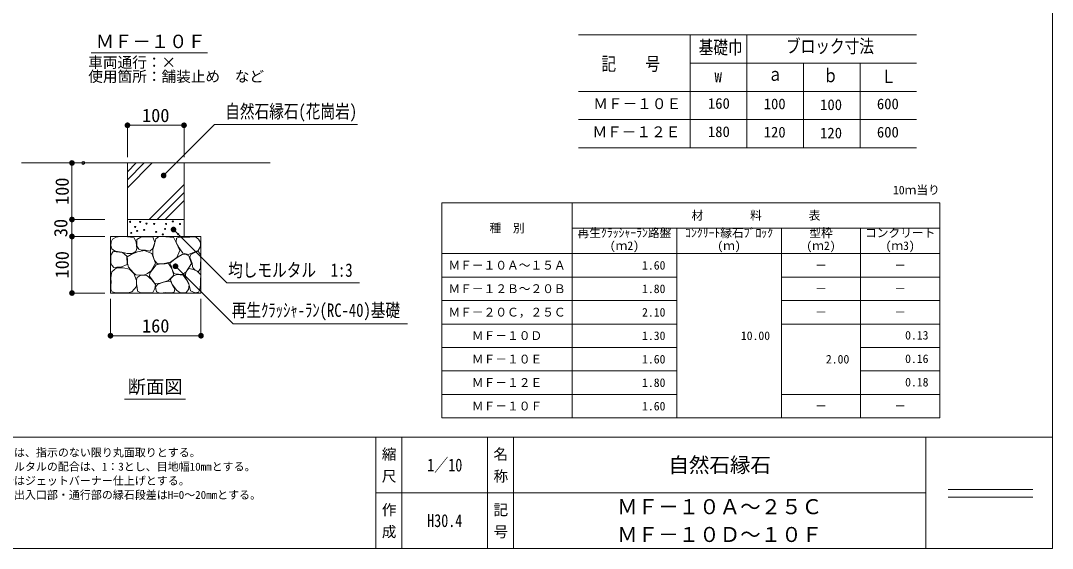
# Model space of a CAD drawing. Units: millimetres at full size, sheet at 1:10. Extents: x 167 to 2905, y 2168 to 4034.
# Drawn here: x 1081 to 2905, y 2168 to 3101 of the extents above; entities that cross this region are included whole.
import ezdxf
from ezdxf.enums import TextEntityAlignment as Align

# ---------------------------------------------------------------- set-up
doc = ezdxf.new("R2010")
doc.units = ezdxf.units.MM
doc.header["$LTSCALE"] = 10
doc.header["$PDMODE"] = 32
doc.header["$PDSIZE"] = 5
doc.linetypes.add('USER1', pattern=[50, 37.5, -12.5])
for name, color, linetype, lineweight in [('0_2', 7, 'Continuous', 13), ('_0-0_', 4, 'Continuous', 13), ('寸法', 1, 'Continuous', 13)]:
    doc.layers.add(name, color=color, linetype=linetype, lineweight=lineweight)
doc.styles.add('@ＭＳ ゴシック', font='')
doc.styles.add('ＭＳ ゴシック', font='')
doc.styles.get('@ＭＳ ゴシック').set_extended_font_data('@MS Gothic')
doc.styles.get('ＭＳ ゴシック').set_extended_font_data('MS Gothic')

# ---------------------------------------------------------------- blocks, each defined once
blk = doc.blocks.new('filled_dot')
at = {"color": 0, "linetype": 'Continuous', "lineweight": -2, "const_width": 1.25}
blk.add_lwpolyline([(-0.625, 0, 1), (0.625, 0, 1)], format="xyb", close=True, dxfattribs=at)

msp = doc.modelspace()

# ---------------------------------------------------------------- linework, layer by layer
at = {"layer": '0_2'}
for p, q in [((1826.27, 2778.98), (1826.27, 2398.48)), ((1826.27, 2778.98), (2706.27, 2778.98)), ((2056.27, 2778.98), (2056.27, 2398.48)), ((2706.27, 2778.98), (2706.27, 2398.48)), ((2056.27, 2733.98), (2706.27, 2733.98)), ((2241.27, 2733.98), (2241.27, 2398.48)), ((2426.27, 2733.98), (2426.27, 2398.48)), ((2566.27, 2733.98), (2566.27, 2398.48)), ((1826.27, 2688.98), (2706.27, 2688.98)), ((1826.27, 2647.48), (2241.27, 2647.48)), ((2426.27, 2647.48), (2706.27, 2647.48)), ((1826.27, 2605.98), (2241.27, 2605.98)), ((2426.27, 2605.98), (2706.27, 2605.98)), ((1826.27, 2564.48), (2241.27, 2564.48)), ((2426.27, 2564.48), (2706.27, 2564.48)), ((1826.27, 2522.98), (2241.27, 2522.98)), ((2566.27, 2522.98), (2706.27, 2522.98)), ((1826.27, 2481.48), (2241.27, 2481.48)), ((2566.27, 2481.48), (2706.27, 2481.48)), ((1826.27, 2439.98), (2241.27, 2439.98)), ((2426.27, 2439.98), (2706.27, 2439.98)), ((1826.27, 2398.48), (2706.27, 2398.48)), ((2681.41, 2265.96), (1709.46, 2265.96)), ((1952.86, 2265.96), (1952.86, 2167.67))]:
    msp.add_line(p, q, dxfattribs=at)
at = {"layer": '_0-0_', "color": 7}
for p, q in [((2067.53, 3075.96), (2665.24, 3075.96)), ((2265.24, 3075.94), (2265.24, 2875.96)), ((2365.24, 3075.94), (2365.24, 2875.96)), ((1206.07, 3044.34), (1411.92, 3044.34)), ((2265.24, 3025.96), (2665.24, 3025.96)), ((2465.24, 3025.96), (2465.24, 2875.96)), ((2565.24, 3025.96), (2565.24, 2875.96)), ((2067.53, 2975.96), (2665.24, 2975.96)), ((2067.53, 2925.96), (2665.24, 2925.96)), ((2067.53, 2875.96), (2665.24, 2875.96)), ((1083.03, 2849.24), (1522.3, 2849.24)), ((1270.26, 2849.24), (1270.26, 2719.24)), ((1370.26, 2849.24), (1370.26, 2719.24)), ((1270.26, 2749.24), (1370.26, 2749.24)), ((1240.26, 2719.24), (1400.26, 2719.24)), ((1240.26, 2719.24), (1240.26, 2619.24)), ((1400.26, 2719.24), (1400.26, 2619.24)), ((1240.26, 2619.24), (1400.26, 2619.24)), ((1265.06, 2431.59), (1372.69, 2431.59)), ((1709.46, 2364.25), (1709.46, 2167.67)), ((1755.43, 2364.25), (1755.43, 2167.67)), ((1906.9, 2364.25), (1906.9, 2167.78)), ((1952.86, 2364.25), (1952.86, 2167.67)), ((2681.41, 2364.25), (2681.41, 2167.67)), ((2720.81, 2271.84), (2870.81, 2271.84)), ((2720.81, 2258.09), (2870.81, 2258.09))]:
    msp.add_line(p, q, dxfattribs=at)
at = {"layer": '_0-0_'}
for p, q in [((1270.26, 2819.6), (1299.9, 2849.24)), ((1270.26, 2833.74), (1285.76, 2849.24)), ((1308.53, 2749.24), (1370.26, 2810.97)), ((1322.67, 2749.24), (1370.26, 2796.83))]:
    msp.add_line(p, q, dxfattribs=at)
at = {"layer": '_0-0_', "linetype": 'USER1'}
for p, q in [((1270.26, 2805.45), (1314.04, 2849.24)), ((1336.81, 2749.24), (1370.26, 2782.68))]:
    msp.add_line(p, q, dxfattribs=at)
at = {"layer": '_0-0_', "color": 6}
msp.add_line((167.12, 2364.25), (2905.25, 2364.25), dxfattribs=at)
msp.add_lwpolyline([(2905.25, 3979.49), (167.12, 3979.49), (167.12, 2167.67), (2905.25, 2167.67)], close=True, dxfattribs=at)
at = {"layer": '_0-0_', "color": 1}
for points in [[(1334.25, 2827.1), (1341.33, 2834.17), (1424.34, 2917.19), (1677.15, 2917.19)], [(1351.64, 2731.55), (1358.71, 2724.47), (1445.8, 2637.39), (1680.2, 2637.39)], [(1355.21, 2666.61), (1362.28, 2659.54), (1456.95, 2564.87), (1765.13, 2564.87)]]:
    msp.add_lwpolyline(points, dxfattribs=at)
at = {"layer": '_0-0_'}
for points in [[(1282.25, 2690.91), (1277.69, 2689.17), (1269.64, 2688.95), (1260.51, 2691.34), (1252.68, 2692.43), (1247.46, 2694.17), (1242.46, 2697.43), (1241.15, 2703.29), (1241.37, 2709.81), (1243.54, 2714.59), (1250.07, 2718.29), (1258.11, 2718.94), (1265.07, 2719.16), (1275.73, 2718.29), (1282.04, 2716.98), (1285.73, 2709.16), (1287.04, 2698.3), (1284.86, 2692.86)], [(1302.27, 2694.94), (1295.19, 2695.19), (1290.12, 2696.96), (1287.09, 2702.02), (1286.58, 2707.33), (1287.09, 2713.65), (1293.92, 2717.95), (1300.25, 2718.71), (1315.18, 2718.71), (1318.73, 2708.85), (1315.18, 2697.97), (1309.61, 2693.42)], [(1318.22, 2676.98), (1314.93, 2686.08), (1315.18, 2696.45), (1317.46, 2703.54), (1319.23, 2710.62), (1320.5, 2715.17), (1325.31, 2718.46), (1330.62, 2719.47), (1337.96, 2718.71), (1345.05, 2718.2), (1351.38, 2718.2), (1356.44, 2708.34), (1363.02, 2694.5), (1357.7, 2682.29), (1346.06, 2673.94), (1332.14, 2670.91), (1323.53, 2670.66)], [(1358.76, 2704.58), (1356.29, 2709.5), (1356.96, 2716.22), (1362.57, 2718.24), (1370.19, 2718.01), (1380.27, 2718.24), (1390.36, 2718.46), (1395.96, 2714.65), (1399.55, 2708.61), (1399.55, 2701.66), (1395.52, 2694.5), (1378.26, 2687.11), (1368.17, 2689.57), (1361.67, 2699.2)], [(1251.77, 2664.91), (1246.46, 2664.29), (1242.39, 2668.35), (1240.83, 2672.72), (1241.14, 2679.6), (1240.83, 2686.47), (1245.2, 2692.72), (1261.78, 2691.16), (1269.29, 2684.29), (1269.6, 2669.91), (1258.65, 2664.91)], [(1300.17, 2651.54), (1292.14, 2650.65), (1284.99, 2651.54), (1281.12, 2655.11), (1276.06, 2660.17), (1272.19, 2664.93), (1270.1, 2671.48), (1270.1, 2678.02), (1269.8, 2683.08), (1276.95, 2687.54), (1288.26, 2692.3), (1300.17, 2694.68), (1313.16, 2689.12), (1319.99, 2672.17), (1312.38, 2658.68), (1305.83, 2653.63)], [(1360.57, 2652.33), (1356.54, 2652.33), (1352.73, 2653.67), (1349.59, 2660.17), (1348.02, 2666.44), (1345.11, 2672.04), (1348.47, 2675.18), (1354.07, 2679.21), (1359.68, 2683.01), (1366.85, 2687.49), (1372.9, 2687.72), (1378.5, 2685.25), (1383.43, 2671.37), (1374.24, 2656.81), (1367.74, 2651.88)], [(1382.73, 2676.46), (1380.7, 2682.85), (1382.44, 2687.5), (1390.58, 2691.27), (1394.94, 2693.02), (1399, 2688.37), (1399.88, 2679.95), (1399.59, 2669.79), (1399.29, 2662.82), (1396.1, 2657.59), (1389.7, 2659.62), (1385.64, 2663.98), (1383.89, 2673.56)], [(1249.66, 2619.6), (1243.22, 2621.66), (1240.65, 2626.29), (1240.91, 2632.72), (1241.68, 2638.9), (1240.91, 2644.82), (1241.42, 2650.99), (1242.45, 2656.65), (1250.95, 2663.6), (1262.79, 2663.85), (1274.12, 2661.54), (1281.33, 2654.08), (1286.48, 2641.47), (1286.22, 2630.92), (1277.72, 2621.4), (1271.03, 2619.6), (1260.99, 2619.35)], [(1314.42, 2642.08), (1311.89, 2645.11), (1309.36, 2648.91), (1309.61, 2654.22), (1312.65, 2658.77), (1317.71, 2664.59), (1321.26, 2669.14), (1326.32, 2670.15), (1336.7, 2670.66), (1343.02, 2671.41), (1348.85, 2662.56), (1352.14, 2650.93), (1343.02, 2641.32), (1326.32, 2636.01), (1318.22, 2636.51)], [(1377.85, 2638.2), (1374.72, 2644.03), (1372.03, 2648.73), (1373.37, 2655.22), (1376.06, 2659.93), (1378.97, 2662.84), (1386.82, 2660.6), (1393.77, 2657.69), (1400.04, 2651.64), (1399.59, 2642.01), (1399.37, 2633.5), (1398.47, 2625.66), (1395.78, 2620.73), (1389.73, 2619.39), (1381.44, 2623.42), (1378.97, 2635.51)], [(1287.63, 2628.82), (1286.47, 2635.58), (1286.47, 2642.11), (1287.4, 2646.77), (1292.77, 2650.5), (1303.97, 2650.74), (1313.54, 2642.81), (1319.84, 2634.18), (1318.9, 2627.42), (1314.94, 2620.19), (1306.77, 2619.49), (1293.93, 2619.72), (1288.1, 2622.76)], [(1348.73, 2635.74), (1347.55, 2639.62), (1346.54, 2642.82), (1347.89, 2646.35), (1351.76, 2649.38), (1358.33, 2652.25), (1368.95, 2650.73), (1374.68, 2642.48), (1379.23, 2633.89), (1378.05, 2625.31), (1374.17, 2620.42), (1369.79, 2619.41), (1363.39, 2619.41), (1356.99, 2624.3), (1352.44, 2630.69)], [(1320.22, 2626.71), (1319.98, 2629.82), (1323.09, 2634.12), (1327.63, 2636.27), (1333.85, 2638.18), (1340.31, 2639.62), (1346.29, 2640.09), (1350.12, 2633.4), (1353.94, 2626.95), (1352.75, 2620.98), (1347.25, 2619.78), (1337.92, 2620.26), (1328.35, 2619.3), (1321.42, 2621.21)]]:
    msp.add_lwpolyline(points, close=True, dxfattribs=at)
for centre in [(1274.79, 2745.23), (1283.99, 2736.14), (1292.79, 2744.94), (1303.96, 2741.97), (1317.43, 2741.42), (1338.55, 2741.42), (1350.51, 2745.92), (1363.19, 2741.42), (1276.95, 2725.58), (1287.51, 2729.1), (1299.83, 2730.86), (1320.95, 2727.34), (1332.89, 2723.06), (1336.79, 2732.62), (1349.11, 2732.62), (1359.96, 2723.34)]:
    msp.add_circle(centre, 1, dxfattribs=at)
msp.add_point((1192.13, 2849.24), dxfattribs=at)
at = {"layer": '寸法'}
for p, q in [((1270.26, 2915.92), (1370.26, 2915.92)), ((1270.26, 2859.24), (1270.26, 2915.92)), ((1370.26, 2859.24), (1370.26, 2915.92)), ((1172.19, 2749.24), (1172.19, 2849.24)), ((1260.26, 2849.24), (1172.19, 2849.24)), ((1172.19, 2719.24), (1172.19, 2749.24)), ((1230.26, 2749.24), (1172.19, 2749.24)), ((1230.26, 2749.24), (1172.19, 2749.24)), ((1172.19, 2619.24), (1172.19, 2719.24)), ((1230.26, 2719.24), (1172.19, 2719.24)), ((1230.26, 2719.24), (1172.19, 2719.24)), ((1230.26, 2619.24), (1172.19, 2619.24)), ((1240.26, 2609.24), (1240.26, 2543.74)), ((1400.26, 2609.24), (1400.26, 2543.74)), ((1400.26, 2543.74), (1240.26, 2543.74))]:
    msp.add_line(p, q, dxfattribs=at)

# ---------------------------------------------------------------- block references
at = {"layer": '_0-0_', "color": 1, "xscale": 4, "yscale": 4}
for p, rotation in [((1334.25, 2827.1), 45), ((1351.64, 2731.55), 315), ((1355.21, 2666.61), 315)]:
    msp.add_blockref('filled_dot', p, dxfattribs=dict(at, rotation=rotation))
at = {"layer": '寸法', "xscale": 4, "yscale": 4}
for p in [(1270.26, 2915.92), (1240.26, 2543.74)]:
    msp.add_blockref('filled_dot', p, dxfattribs=at)
for p, rotation in [((1370.26, 2915.92), 180), ((1172.19, 2849.24), 270), ((1172.19, 2749.24), 270), ((1172.19, 2749.24), 90), ((1172.19, 2719.24), 270), ((1172.19, 2719.24), 90), ((1172.19, 2619.24), 90), ((1400.26, 2543.74), 180)]:
    msp.add_blockref('filled_dot', p, dxfattribs=dict(at, rotation=rotation))

# ---------------------------------------------------------------- texts
at = {"layer": '_0-0_', "color": 3, "style": 'ＭＳ ゴシック'}
for s, height, p in [('ＭＦ－１０Ｆ', 23.74, (1214.26, 3045.25)), ('車両通行：×', 18.99, (1200.92, 3012.06)), ('使用箇所：舗装止め\u3000など', 18.99, (1200.92, 2987.06)), ('ＭＦ－１０Ｅ', 18.99, (2093.66, 2938.89)), ('160', 18.99, (2296.39, 2939.37)), ('100', 18.99, (2394.99, 2938.62)), ('100', 18.99, (2494.66, 2937.13)), ('600', 18.99, (2595.09, 2938.62)), ('ＭＦ－１２Ｅ', 18.99, (2092.24, 2889.18)), ('180', 18.99, (2296.39, 2889.37)), ('120', 18.99, (2394.99, 2888.62)), ('120', 18.99, (2494.66, 2887.13)), ('600', 18.99, (2595.09, 2888.62)), ('断面図', 23.74, (1270.71, 2434.59))]:
    msp.add_text(s, height=height, dxfattribs=at).set_placement(p, align=Align.BOTTOM_LEFT)
at = {"layer": '_0-0_', "color": 3, "style": 'ＭＳ ゴシック', "width": 0.8}
for s, p in [('基礎巾', (2280.06, 3034.78)), ('ブロック寸法', (2434.38, 3036.8)), ('記\u3000\u3000号', (2108.2, 3005.61)), ('w', (2308.11, 2984.76)), ('ａ', (2402.2, 2987.32)), ('ｂ', (2500.2, 2984.96)), ('Ｌ', (2602.63, 2983.54)), ('自然石縁石(花崗岩)', (1443, 2921.56)), ('均しモルタル\u30001:3', (1448.16, 2640.88)), ('再生ｸﾗｯｼｬ-ﾗﾝ(RC-40)基礎', (1454.6, 2569.91))]:
    msp.add_text(s, height=23.74, dxfattribs=at).set_placement(p, align=Align.BOTTOM_LEFT)
at = {"layer": '_0-0_', "color": 7, "style": 'ＭＳ ゴシック'}
for s, p in [('10ｍ当り', (2706.27, 2801.48)), ('1.60', (2221.27, 2668.23)), ('1.80', (2221.27, 2626.73)), ('2.10', (2221.27, 2585.23)), ('1.30', (2221.27, 2543.73)), ('10.00', (2406.27, 2543.73)), ('0.13', (2686.27, 2544.61)), ('1.60', (2221.27, 2502.23)), ('2.00', (2546.27, 2502.23)), ('0.16', (2686.27, 2503.11)), ('1.80', (2221.27, 2460.73)), ('0.18', (2686.27, 2461.61)), ('1.60', (2221.27, 2419.23))]:
    msp.add_text(s, height=15.19, dxfattribs=at).set_placement(p, align=Align.MIDDLE_RIGHT)
for s, height, p in [('材\u3000\u3000\u3000\u3000料\u3000\u3000\u3000\u3000表', 15.19, (2381.27, 2756.48)), ('種\u3000別', 15.19, (1941.27, 2733.98)), ('ＭＦ－１０Ａ～１５Ａ', 15.19, (1941.27, 2668.23)), ('－', 15.19, (2496.27, 2668.23)), ('－', 15.19, (2636.27, 2668.23)), ('ＭＦ－１２Ｂ～２０Ｂ', 15.19, (1941.27, 2626.73)), ('－', 15.19, (2496.27, 2626.73)), ('－', 15.19, (2636.27, 2626.73)), ('ＭＦ－２０Ｃ，２５Ｃ', 15.19, (1941.27, 2585.23)), ('－', 15.19, (2496.27, 2585.23)), ('－', 15.19, (2636.27, 2585.23)), ('ＭＦ－１０Ｄ', 15.19, (1941.27, 2543.73)), ('ＭＦ－１０Ｅ', 15.19, (1941.27, 2502.23)), ('ＭＦ－１２Ｅ', 15.19, (1941.27, 2460.73)), ('ＭＦ－１０Ｆ', 15.19, (1941.27, 2419.23)), ('－', 15.19, (2496.27, 2419.23)), ('－', 15.19, (2636.27, 2419.23)), ('自然石縁石', 26.58, (2317.14, 2315.11)), ('ＭＦ－１０Ａ～２５Ｃ', 26.58, (2317.14, 2241.39)), ('ＭＦ－１０Ｄ～１０Ｆ', 26.58, (2317.14, 2192.24))]:
    msp.add_text(s, height=height, dxfattribs=at).set_placement(p, align=Align.MIDDLE_CENTER)
for s, height, p in [('再生ｸﾗｯｼｬｰﾗﾝ路盤', 15.19, (2065.89, 2733.15)), ('ｺﾝｸﾘｰﾄ縁石ﾌﾞﾛｯｸ', 15.19, (2256.07, 2733.15)), ('型枠', 15.19, (2475.55, 2733.15)), ('コンクリート', 15.19, (2574.11, 2733.15)), ('(ｍ2)', 15.19, (2122.87, 2710.54)), ('(ｍ)', 15.19, (2313.05, 2710.54)), ('(ｍ2)', 15.19, (2470.37, 2710.54)), ('(ｍ3)', 15.19, (2610.37, 2710.54)), ('○面取りは、指示のない限り丸面取りとする。', 14.24, (991.89, 2344.33)), ('○目地モルタルの配合は、1：3とし、目地幅10mmとする。', 14.24, (991.89, 2319.33)), ('○花崗岩はジェットバーナー仕上げとする。', 14.24, (991.89, 2294.33)), ('○主要な出入口部・通行部の縁石段差はH=0～20mmとする。', 14.24, (991.89, 2269.33))]:
    msp.add_text(s, height=height, dxfattribs=at).set_placement(p, align=Align.TOP_LEFT)
at = {"layer": '_0-0_', "color": 7, "style": '@ＭＳ ゴシック'}
for s, p in [(' 縮 尺 ', (1732.44, 2315.11)), ('名 称', (1929.88, 2315.11)), ('作 成', (1732.44, 2216.82)), ('記 号', (1929.88, 2216.82))]:
    msp.add_text(s, height=18.99, rotation=270, dxfattribs=at).set_placement(p, align=Align.MIDDLE_CENTER)
at = {"layer": '_0-0_', "color": 7, "style": 'ＭＳ ゴシック', "width": 0.8}
for s, p in [('1／10', (1831.16, 2315.11)), ('H30.4', (1831.16, 2216.82))]:
    msp.add_text(s, height=22.79, dxfattribs=at).set_placement(p, align=Align.MIDDLE_CENTER)
at = {"layer": '寸法', "style": 'ＭＳ ゴシック'}
for s, p in [('100', (1320.26, 2933.42)), ('160', (1320.26, 2561.24))]:
    msp.add_text(s, height=23.74, dxfattribs=at).set_placement(p, align=Align.MIDDLE_CENTER)
for s, p in [('100', (1154.69, 2799.24)), ('30', (1152.19, 2734.24)), ('100', (1154.69, 2669.24))]:
    msp.add_text(s, height=23.74, rotation=90, dxfattribs=at).set_placement(p, align=Align.MIDDLE_CENTER)

doc.saveas('drawing.dxf')
